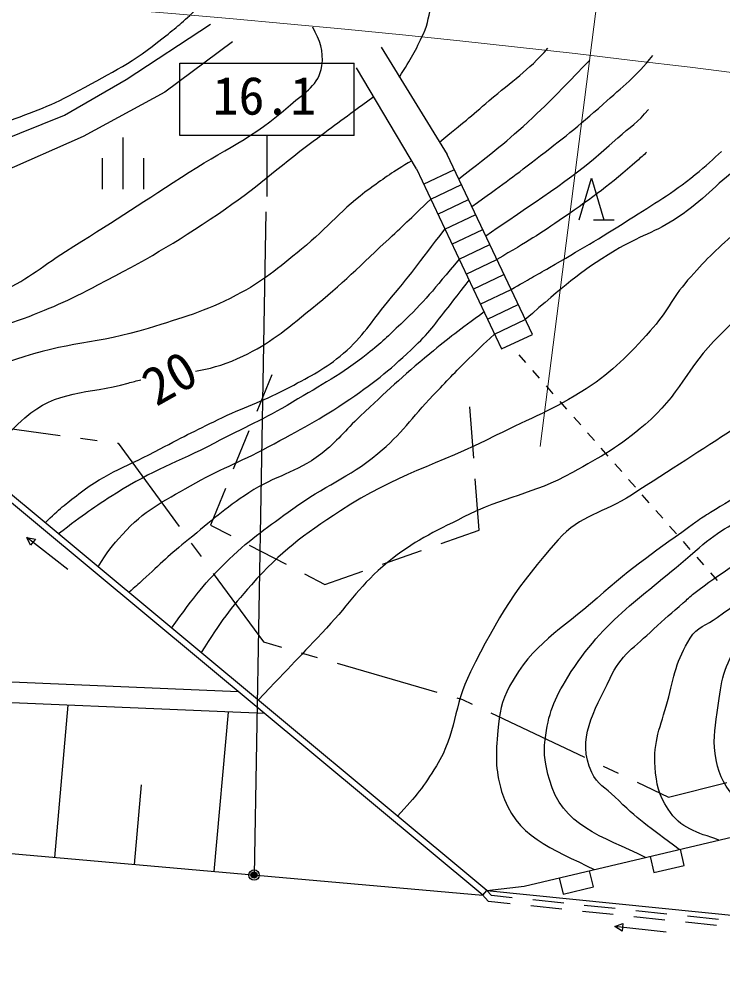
# Model space of a CAD drawing. Units: millimetres, scale not verified. Extents: x 40000 to 680000, y 20000 to 380000.
# Drawn here: x 335151 to 369094, y 307367 to 353297 of the extents above; entities that cross this region are included whole.
import ezdxf
from ezdxf.enums import TextEntityAlignment as Align

# ---------------------------------------------------------------- set-up
doc = ezdxf.new("R2010")
doc.units = ezdxf.units.MM
doc.header["$LTSCALE"] = 1000
doc.header["$PDMODE"] = 32
doc.header["$PDSIZE"] = 500
for name, color, linetype, lineweight in [('M-BGD', 7, 'Continuous', 25), ('M-BMK-ROW', 30, 'Continuous', 25), ('M-STR-HTXT', 7, 'Continuous', 13), ('M-STR-STRC', 7, 'Continuous', 25)]:
    doc.layers.add(name, color=color, linetype=linetype, lineweight=lineweight)
doc.styles.add('ＭＳ ゴシック', font='')
doc.styles.get('ＭＳ ゴシック').set_extended_font_data('MS Gothic')

msp = doc.modelspace()

# ---------------------------------------------------------------- linework, layer by layer
at = {"layer": 'M-BGD'}
for p, q in [((352605, 351938), (355799, 346768)), ((354316, 346067), (351422, 350945)), ((340158, 347587), (340158, 345087)), ((339158, 346587), (339158, 345087)), ((341158, 346587), (341158, 345087)), ((359903, 338077), (355799, 346768)), ((354662, 345334), (356146, 346035)), ((362153, 343612), (362753, 345612)), ((362753, 345612), (363353, 343612)), ((355003, 344611), (356487, 345311)), ((355345, 343887), (356829, 344588)), ((355686, 343164), (357170, 343865)), ((362853, 343612), (363853, 343612)), ((356028, 342441), (357512, 343141)), ((356370, 341717), (357853, 342418)), ((356711, 340994), (358195, 341694)), ((357053, 340270), (358536, 340971)), ((357394, 339547), (358878, 340247)), ((357736, 338823), (359220, 339524)), ((358077, 338100), (359561, 338801)), ((359592, 336719), (359261, 337097)), ((360253, 335968), (359923, 336344)), ((347341, 336127), (346616, 334355)), ((360913, 335217), (360583, 335593)), ((361573, 334466), (361243, 334841)), ((357078, 332109), (356892, 334593)), ((362233, 333715), (361903, 334090)), ((346238, 333430), (345481, 331578)), ((362893, 332964), (362563, 333339)), ((363554, 332213), (363223, 332588)), ((364214, 331461), (363884, 331837)), ((357337, 328628), (357152, 331112)), ((364874, 330710), (364544, 331086)), ((345102, 330653), (344377, 328881)), ((365534, 329959), (365204, 330335)), ((366194, 329208), (365864, 329584)), ((344377, 328881), (345362, 328370)), ((355504, 327985), (357337, 328628)), ((366854, 328457), (366524, 328833)), ((337498, 326744), (335531, 328288)), ((335711, 327909), (335531, 328288)), ((335531, 328288), (335942, 328204)), ((335942, 328204), (335711, 327909)), ((367515, 327706), (367185, 328081)), ((346249, 327910), (348024, 326988)), ((352673, 326991), (354560, 327654)), ((368175, 326955), (367845, 327330)), ((349896, 326017), (351730, 326660)), ((368835, 326204), (368505, 326579)), ((348912, 326528), (349896, 326017)), ((336871, 312844), (337519, 320189)), ((344567, 312165), (345246, 319861)), ((340719, 312505), (341059, 316353)), ((365581, 312895), (365766, 312117)), ((367225, 312463), (367040, 313242)), ((365766, 312117), (367225, 312463)), ((362847, 311424), (362662, 312202)), ((361203, 311856), (361387, 311077)), ((361387, 311077), (362847, 311424)), ((357790, 310717), (357486, 311050)), ((357516, 311022), (357708, 311252)), ((357708, 311252), (376494, 309342)), ((357935, 311003), (357708, 311252)), ((358928, 310899), (357935, 311003)), ((358834, 310607), (357790, 310717)), ((361320, 310346), (359828, 310503)), ((361414, 310638), (359923, 310794)), ((363901, 310377), (362409, 310533)), ((363806, 310085), (362314, 310241)), ((366387, 310115), (364895, 310272)), ((363874, 309507), (364267, 309654)), ((364267, 309654), (364227, 309281)), ((366293, 309824), (364801, 309980)), ((368779, 309563), (367287, 309719)), ((368873, 309854), (367382, 310011)), ((366360, 309242), (363874, 309507)), ((364227, 309281), (363874, 309507))]:
    msp.add_line(p, q, dxfattribs=at)
for points in [[(326780, 344995), (331943, 346488), (337344, 348651), (340309, 350374), (344382, 353057)], [(345438, 352203), (342176, 349762), (338242, 347626), (334241, 345858), (331038, 344662), (327239, 343390)], [(354316, 346067), (358419, 337377), (359903, 338077)], [(357708, 311252), (327888, 336086), (322938, 336021)], [(357516, 311022), (327781, 335784), (322942, 335721)], [(345725, 320841), (330255, 321499), (314130, 322356), (296555, 322485), (272419, 322225), (243527, 321452), (235694, 321275)], [(346991, 319786), (330207, 320501), (314100, 321356), (296557, 321485), (272438, 321225), (243552, 320452), (235692, 320275)], [(205476, 310150), (243439, 313298), (299988, 314867), (328929, 313546), (357516, 311022)], [(357708, 311252), (359510, 311454), (373111, 314683)]]:
    msp.add_lwpolyline(points, dxfattribs=at)
for points, knots in [([(353494, 350499), (354081, 351432), (354261, 351739), (354650, 352586), (355108, 353586), (354857, 354407), (355564, 355250)], [0, 0, 0, 0, 1, 1, 1, 2, 2, 2, 2]), ([(324915, 344540), (325315, 345120), (325556, 345332), (326052, 345750), (327229, 346741), (328307, 346577), (329778, 347025), (331590, 347576), (332670, 347671), (334452, 348313), (335885, 348829), (336700, 349115), (338036, 349847), (339679, 350747), (340645, 351211), (342103, 352386), (342766, 352920), (343017, 353118), (343743, 353822)], [0, 0, 0, 0, 1, 1, 1, 2, 2, 2, 3, 3, 3, 4, 4, 4, 5, 5, 5, 6, 6, 6, 6]), ([(325693, 336057), (326153, 336956), (326464, 337370), (327186, 337998), (328340, 339001), (329446, 338763), (330910, 339207), (332150, 339582), (332914, 339580), (334111, 340077), (335501, 340654), (336124, 341285), (337399, 342083), (339596, 343458), (340809, 344256), (342981, 345672), (345045, 347017), (346398, 347518), (348241, 349154), (348945, 349778), (349619, 350100), (349751, 351033), (349856, 351775), (349658, 352253), (349316, 352901)], [0, 0, 0, 0, 1, 1, 1, 2, 2, 2, 3, 3, 3, 4, 4, 4, 5, 5, 5, 6, 6, 6, 7, 7, 7, 8, 8, 8, 8]), ([(355432, 347362), (356598, 348315), (356903, 348569), (357828, 349364), (358949, 350328), (359672, 350777), (360650, 351886)], [0, 0, 0, 0, 1, 1, 1, 2, 2, 2, 2]), ([(356985, 344256), (358479, 345319), (358881, 345609), (360061, 346523), (361359, 347528), (362092, 348089), (363312, 349187), (364286, 350064), (364895, 350508), (365710, 351535)], [0, 0, 0, 0, 1, 1, 1, 2, 2, 2, 3, 3, 3, 3]), ([(356357, 345588), (358086, 346932), (358597, 347312), (359924, 348542), (361040, 349577), (361601, 350224), (362668, 351310)], [0, 0, 0, 0, 1, 1, 1, 2, 2, 2, 2]), ([(327888, 336086), (328732, 336822), (329121, 337052), (329996, 337532), (331786, 338516), (333167, 338035), (335082, 338744), (336636, 339319), (337490, 339697), (338957, 340466), (341290, 341690), (342578, 342427), (344761, 343901), (346627, 345160), (347533, 346056), (349336, 347404), (350455, 348241), (350812, 348507), (352213, 349531)], [0, 0, 0, 0, 1, 1, 1, 2, 2, 2, 3, 3, 3, 4, 4, 4, 5, 5, 5, 6, 6, 6, 6]), ([(357653, 342842), (360732, 344958), (361720, 345496), (364027, 347564), (364612, 348088), (365006, 348322), (365499, 348933)], [0, 0, 0, 0, 1, 1, 1, 2, 2, 2, 2]), ([(399964, 307367), (399721, 312339), (399639, 313628), (399539, 317645), (399482, 319931), (399517, 321213), (399436, 323498), (399413, 324145), (399318, 324507), (399351, 325153), (399445, 326994), (400120, 327923), (400613, 329699), (400941, 330883), (401095, 331554), (401454, 332729), (401894, 334171), (402511, 334889), (402693, 336385), (402893, 338031), (402668, 339016), (402165, 340596), (401626, 342292), (401106, 343216), (399979, 344594), (398879, 345940), (398045, 346579), (396490, 347355), (395390, 347903), (394682, 348081), (393459, 348196), (392061, 348327), (391236, 348171), (389888, 347779), (387001, 346940), (385693, 345656), (383178, 344010), (379464, 341579), (377899, 339520), (374346, 336861), (370701, 334134), (368512, 332807), (364692, 330331), (363333, 329450), (362227, 329383), (361150, 328172), (359163, 325939), (358252, 324470), (356917, 321795), (356075, 320109), (356266, 318861), (355274, 317260), (354644, 316244), (354334, 315829), (353398, 314841)], [0, 0, 0, 0, 1, 1, 1, 2, 2, 2, 3, 3, 3, 4, 4, 4, 5, 5, 5, 6, 6, 6, 7, 7, 7, 8, 8, 8, 9, 9, 9, 10, 10, 10, 11, 11, 11, 12, 12, 12, 13, 13, 13, 14, 14, 14, 15, 15, 15, 16, 16, 16, 17, 17, 17, 18, 18, 18, 18]), ([(374651, 346967), (372663, 345666), (371567, 344621), (369670, 342959), (368725, 342131), (368218, 341635), (367391, 340690), (366612, 339800), (366388, 339129), (365592, 338255), (364494, 337051), (363863, 336344), (362496, 335457), (360897, 334420), (359866, 334069), (358164, 333214), (355247, 331748), (353378, 331353), (350646, 329567), (348822, 328375), (347808, 327627), (346358, 326001), (345297, 324813), (344916, 324292), (343929, 322727)], [0, 0, 0, 0, 1, 1, 1, 2, 2, 2, 3, 3, 3, 4, 4, 4, 5, 5, 5, 6, 6, 6, 7, 7, 7, 8, 8, 8, 8]), ([(379572, 347018), (375854, 344488), (372843, 341928), (368907, 338019), (367361, 336483), (366996, 335146), (365339, 333732), (364089, 332666), (363270, 332203), (361832, 331411), (359889, 330340), (358552, 330266), (356574, 329260), (355094, 328506), (354207, 328133), (352923, 327079), (351619, 326008), (351136, 325145), (349980, 323914), (348698, 322549), (348287, 322122), (346676, 320440)], [0, 0, 0, 0, 1, 1, 1, 2, 2, 2, 3, 3, 3, 4, 4, 4, 5, 5, 5, 6, 6, 6, 7, 7, 7, 7]), ([(365414, 346869), (365272, 346737), (365121, 346600), (364957, 346456), (363646, 345298), (362852, 344714), (361411, 343722), (360188, 342879), (359746, 342608), (358195, 341694)], [0, 0, 0, 0, 1, 1, 1, 2, 2, 2, 3, 3, 3, 3]), ([(358878, 340247), (359777, 340757), (360007, 340892), (360728, 341311), (362232, 342186), (363084, 342664), (364547, 343607), (365821, 344429), (366582, 344831), (367754, 345793), (368270, 346217), (368642, 346547), (369023, 346907)], [0, 0, 0, 0, 1, 1, 1, 2, 2, 2, 3, 3, 3, 4, 4, 4, 4]), ([(371105, 346929), (370722, 346698), (370320, 346441), (369879, 346133), (368672, 345289), (368181, 344568), (366955, 343751), (365828, 342999), (365050, 342827), (363890, 342126), (362066, 341023), (361481, 340446), (359561, 338801)], [0, 0, 0, 0, 1, 1, 1, 2, 2, 2, 3, 3, 3, 4, 4, 4, 4]), ([(354085, 346456), (353124, 345877), (352844, 345677), (352084, 345127), (350684, 344112), (350112, 343281), (348769, 342191), (347599, 341242), (346955, 340661), (345618, 339967), (344049, 339152), (343068, 338899), (341380, 338373), (338929, 337610), (337408, 337714), (334982, 336876), (333699, 336433), (332816, 336331), (331844, 335384), (331286, 334841), (331045, 334542), (330634, 333799)], [0, 0, 0, 0, 1, 1, 1, 2, 2, 2, 3, 3, 3, 4, 4, 4, 5, 5, 5, 6, 6, 6, 7, 7, 7, 7]), ([(343660, 336302), (344294, 336415), (344943, 336583), (345684, 336912), (347097, 337542), (347780, 338132), (348987, 339099), (350565, 340363), (351364, 341174), (352841, 342554), (353693, 343350), (353968, 343608), (355003, 344611)], [0, 0, 0, 0, 1, 1, 1, 2, 2, 2, 3, 3, 3, 4, 4, 4, 4]), ([(336411, 328988), (337113, 329676), (337373, 329876), (338037, 330387), (339424, 331455), (340415, 331732), (341961, 332556), (343120, 333175), (343780, 333503), (344964, 334073), (346215, 334675), (346983, 334873), (348204, 335534), (349257, 336104), (349884, 336396), (350796, 337171), (351763, 337992), (352104, 338656), (352915, 339631), (354037, 340979), (354380, 341447), (355686, 343164)], [0, 0, 0, 0, 1, 1, 1, 2, 2, 2, 3, 3, 3, 4, 4, 4, 5, 5, 5, 6, 6, 6, 7, 7, 7, 7]), ([(356370, 341717), (355099, 340193), (354752, 339713), (353559, 338579), (352955, 338004), (352624, 337671), (351967, 337156), (350639, 336113), (349783, 335679), (348335, 334812), (346910, 333959), (346045, 333599), (344571, 332834), (342733, 331879), (341596, 331534), (339848, 330422), (338721, 329706), (338315, 329429), (337056, 328451)], [0, 0, 0, 0, 1, 1, 1, 2, 2, 2, 3, 3, 3, 4, 4, 4, 5, 5, 5, 6, 6, 6, 6]), ([(392469, 311726), (393279, 312117), (393575, 312324), (394201, 312823), (395343, 313733), (395843, 314485), (396440, 315818), (397565, 318330), (397024, 320075), (397510, 322784), (397911, 325018), (398152, 326268), (398674, 328477), (398920, 329520), (399110, 330092), (399378, 331130), (399658, 332214), (399968, 332795), (400085, 333909), (400174, 334750), (400112, 335233), (400014, 336073), (399914, 336934), (399950, 337471), (399561, 338246), (398963, 339441), (398256, 339967), (397079, 340600), (395149, 341635), (393679, 341311), (391497, 341125), (388696, 340886), (387165, 340242), (384578, 339141), (382703, 338343), (381902, 337423), (380182, 336329), (379577, 335945), (379242, 335726), (378631, 335352), (376041, 333768), (374502, 333029), (371879, 331501), (370552, 330727), (369800, 330308), (368500, 329489), (368217, 329311), (368055, 329215), (367785, 329019), (365889, 327639), (364779, 326917), (363028, 325358), (361281, 323802), (359923, 323166), (358807, 321111), (358393, 320349), (358321, 319827), (358243, 318963), (358139, 317822), (358100, 317135), (358421, 316034), (359061, 313840), (360844, 313287), (362891, 312257)], [0, 0, 0, 0, 1, 1, 1, 2, 2, 2, 3, 3, 3, 4, 4, 4, 5, 5, 5, 6, 6, 6, 7, 7, 7, 8, 8, 8, 9, 9, 9, 10, 10, 10, 11, 11, 11, 12, 12, 12, 13, 13, 13, 14, 14, 14, 15, 15, 15, 16, 16, 16, 17, 17, 17, 18, 18, 18, 19, 19, 19, 20, 20, 20, 21, 21, 21, 21]), ([(338959, 326866), (339418, 327611), (339632, 327859), (340143, 328431), (341190, 329605), (342058, 329985), (343418, 330775), (344834, 331599), (345728, 331872), (347167, 332654), (348731, 333503), (349630, 333951), (351100, 334955), (352418, 335855), (353109, 336440), (354267, 337539), (355006, 338240), (355318, 338732), (355951, 339531), (356309, 339982), (356426, 340131), (356850, 340699)], [0, 0, 0, 0, 1, 1, 1, 2, 2, 2, 3, 3, 3, 4, 4, 4, 5, 5, 5, 6, 6, 6, 7, 7, 7, 7]), ([(357576, 339163), (356305, 338232), (355955, 337961), (354955, 337144), (353593, 336032), (352887, 335339), (351604, 334137), (350849, 333430), (350519, 332928), (349697, 332300), (348478, 331368), (347521, 331281), (346237, 330441), (345032, 329654), (344438, 329096), (343321, 328187), (342431, 327463), (341970, 327013), (341123, 326240), (340860, 326000), (340775, 325924), (340452, 325623)], [0, 0, 0, 0, 1, 1, 1, 2, 2, 2, 3, 3, 3, 4, 4, 4, 5, 5, 5, 6, 6, 6, 7, 7, 7, 7]), ([(342504, 323914), (343682, 325517), (344067, 326065), (345291, 327236), (346396, 328293), (347118, 328773), (348355, 329672), (349897, 330793), (350977, 331118), (352451, 332327), (353623, 333289), (354069, 334053), (355121, 335146), (355791, 335842), (356157, 336241), (356845, 336918), (357321, 337386), (357477, 337537), (358077, 338100)], [0, 0, 0, 0, 1, 1, 1, 2, 2, 2, 3, 3, 3, 4, 4, 4, 5, 5, 5, 6, 6, 6, 6]), ([(333449, 331455), (334060, 332657), (334472, 333208), (335427, 334052), (336967, 335414), (338433, 335183), (340413, 335732), (340625, 335791), (340829, 335841), (341027, 335885)], [0, 0, 0, 0, 1, 1, 1, 2, 2, 2, 3, 3, 3, 3]), ([(365365, 312844), (363247, 313875), (361324, 314354), (360725, 316610), (360533, 317337), (360433, 317777), (360520, 318523), (360666, 319771), (360954, 320479), (361616, 321547), (363391, 324413), (365230, 325380), (367749, 327621), (368789, 328545), (369509, 328901), (370724, 329579), (374579, 331729), (377054, 332489), (381264, 333562)], [0, 0, 0, 0, 1, 1, 1, 2, 2, 2, 3, 3, 3, 4, 4, 4, 5, 5, 5, 6, 6, 6, 6]), ([(366981, 313228), (365481, 314360), (364992, 314663), (363883, 315766), (363435, 316212), (363036, 316367), (362769, 316939), (362002, 318582), (362887, 319851), (363649, 321495), (364168, 322614), (364854, 323004), (365745, 323857), (366285, 324374), (366622, 324627), (367180, 325124), (367383, 325304), (367481, 325423), (367697, 325587), (370333, 327594), (372080, 328410), (375176, 329591), (377342, 330418), (378730, 330433), (381048, 330457), (382987, 330478), (384113, 330533), (385998, 330075), (387280, 329764), (388087, 329637), (389146, 328850), (390086, 328150), (390280, 327406), (390863, 326389), (392246, 323972), (392884, 322456), (393361, 319712), (393498, 318923), (393386, 318414), (393055, 317685), (392647, 316788), (392207, 316314), (391353, 315821), (389534, 314772), (388016, 315911), (385999, 315323), (385321, 315126), (385042, 315060), (384288, 314734)], [0, 0, 0, 0, 1, 1, 1, 2, 2, 2, 3, 3, 3, 4, 4, 4, 5, 5, 5, 6, 6, 6, 7, 7, 7, 8, 8, 8, 9, 9, 9, 10, 10, 10, 11, 11, 11, 12, 12, 12, 13, 13, 13, 14, 14, 14, 15, 15, 15, 16, 16, 16, 16]), ([(368903, 313684), (367817, 314057), (367059, 314235), (366447, 315176), (365995, 315871), (365885, 316377), (365821, 317204), (365724, 318456), (366095, 319149), (366418, 320362), (366746, 321592), (366838, 322352), (367514, 323430), (367852, 323969), (368294, 324043), (368811, 324414), (370524, 325642), (371463, 326387), (373338, 327349), (374709, 328054), (375660, 327989), (377176, 328268), (380024, 328792), (381679, 329047), (384567, 328841), (385507, 328773), (386021, 328493), (386835, 328019), (388170, 327241), (388755, 326470), (389559, 325151), (390394, 323781), (390618, 322861), (390986, 321299), (391260, 320135), (391722, 319299), (391161, 318243), (390156, 316347), (388114, 316775), (386019, 316313), (384237, 315920), (383486, 315868), (381373, 315806)], [0, 0, 0, 0, 1, 1, 1, 2, 2, 2, 3, 3, 3, 4, 4, 4, 5, 5, 5, 6, 6, 6, 7, 7, 7, 8, 8, 8, 9, 9, 9, 10, 10, 10, 11, 11, 11, 12, 12, 12, 13, 13, 13, 14, 14, 14, 14]), ([(371447, 314288), (370119, 315339), (369064, 315926), (368761, 317548), (368597, 318427), (368690, 318951), (368820, 319836), (369008, 321111), (369021, 321957), (369792, 322990), (370678, 324177), (371443, 324684), (372777, 325329), (374190, 326013), (375071, 326257), (376622, 326502), (378930, 326866), (380320, 327102), (382602, 326602), (384755, 326130), (386430, 326067), (387757, 324307), (388391, 323466), (388312, 322654), (388069, 321629), (387792, 320459), (387056, 319993), (386101, 319263), (385006, 318428), (384205, 318211), (382884, 317820), (381773, 317491), (380236, 316732), (379948, 317387), (379675, 318008), (380802, 318939), (380907, 320033), (380949, 320480), (381043, 320796), (380809, 321180), (380315, 321993), (379942, 322539), (379047, 322861), (378325, 323122), (377869, 323254), (377106, 323170), (375408, 322984), (374194, 323036), (372923, 321895), (372054, 321115), (371845, 320359), (371590, 319220), (371422, 318473), (371420, 317970), (371716, 317264), (372037, 316498), (372497, 316218), (373210, 315752)], [0, 0, 0, 0, 1, 1, 1, 2, 2, 2, 3, 3, 3, 4, 4, 4, 5, 5, 5, 6, 6, 6, 7, 7, 7, 8, 8, 8, 9, 9, 9, 10, 10, 10, 11, 11, 11, 12, 12, 12, 13, 13, 13, 14, 14, 14, 15, 15, 15, 16, 16, 16, 17, 17, 17, 18, 18, 18, 19, 19, 19, 19])]:
    msp.add_open_spline(points, degree=3, knots=knots, dxfattribs=at)
at = {"layer": 'M-BMK-ROW'}
for p, q in [((332175, 333883), (337129, 333207)), ((338120, 333072), (338913, 332964)), ((339904, 332829), (339929, 332826)), ((339929, 332826), (342866, 328810)), ((343456, 328003), (343928, 327357)), ((344519, 326550), (346940, 323240)), ((346940, 323240), (347803, 322990)), ((348763, 322711), (349532, 322488)), ((350492, 322210), (355295, 320818)), ((356255, 320539), (356537, 320458)), ((356537, 320458), (356995, 320241)), ((357899, 319814), (362418, 317675)), ((363322, 317248), (364046, 316906)), ((364950, 316478), (366468, 315760)), ((366468, 315760), (369283, 316453))]:
    msp.add_line(p, q, dxfattribs=at)
at = {"layer": 'M-STR-HTXT'}
msp.add_line((360283, 332665), (363875, 360768), dxfattribs=at)
for centre, radius, start, end in [((286551, -397264), 757143, 77.23475, 96.71879), ((287945, -294725), 650577, 78.78323, 110.2213)]:
    msp.add_arc(centre, radius, start, end, dxfattribs=at)
at = {"layer": 'M-STR-STRC'}
for p, q in [((342905, 351170), (351305, 351170)), ((342905, 347670), (342905, 351170)), ((351305, 347670), (351305, 351170)), ((351305, 347670), (342905, 347670)), ((347105, 347670), (347105, 344738)), ((347047, 343994), (346484, 311996))]:
    msp.add_line(p, q, dxfattribs=at)
for radius in [150, 120, 90, 60, 30]:
    msp.add_circle((346484, 311996), radius, dxfattribs=at)
msp.add_point((346484, 311996), dxfattribs=at)

# ---------------------------------------------------------------- texts
at = {"layer": 'M-BGD', "style": 'ＭＳ ゴシック'}
msp.add_text('20', height=1833, rotation=29.339, dxfattribs=at).set_placement((342033, 334096), align=Align.BOTTOM_LEFT)
at = {"layer": 'M-STR-STRC', "style": 'ＭＳ ゴシック'}
msp.add_text('16.1', height=1833, dxfattribs=at).set_placement((344492, 348133), align=Align.BOTTOM_LEFT)

doc.saveas('drawing.dxf')
